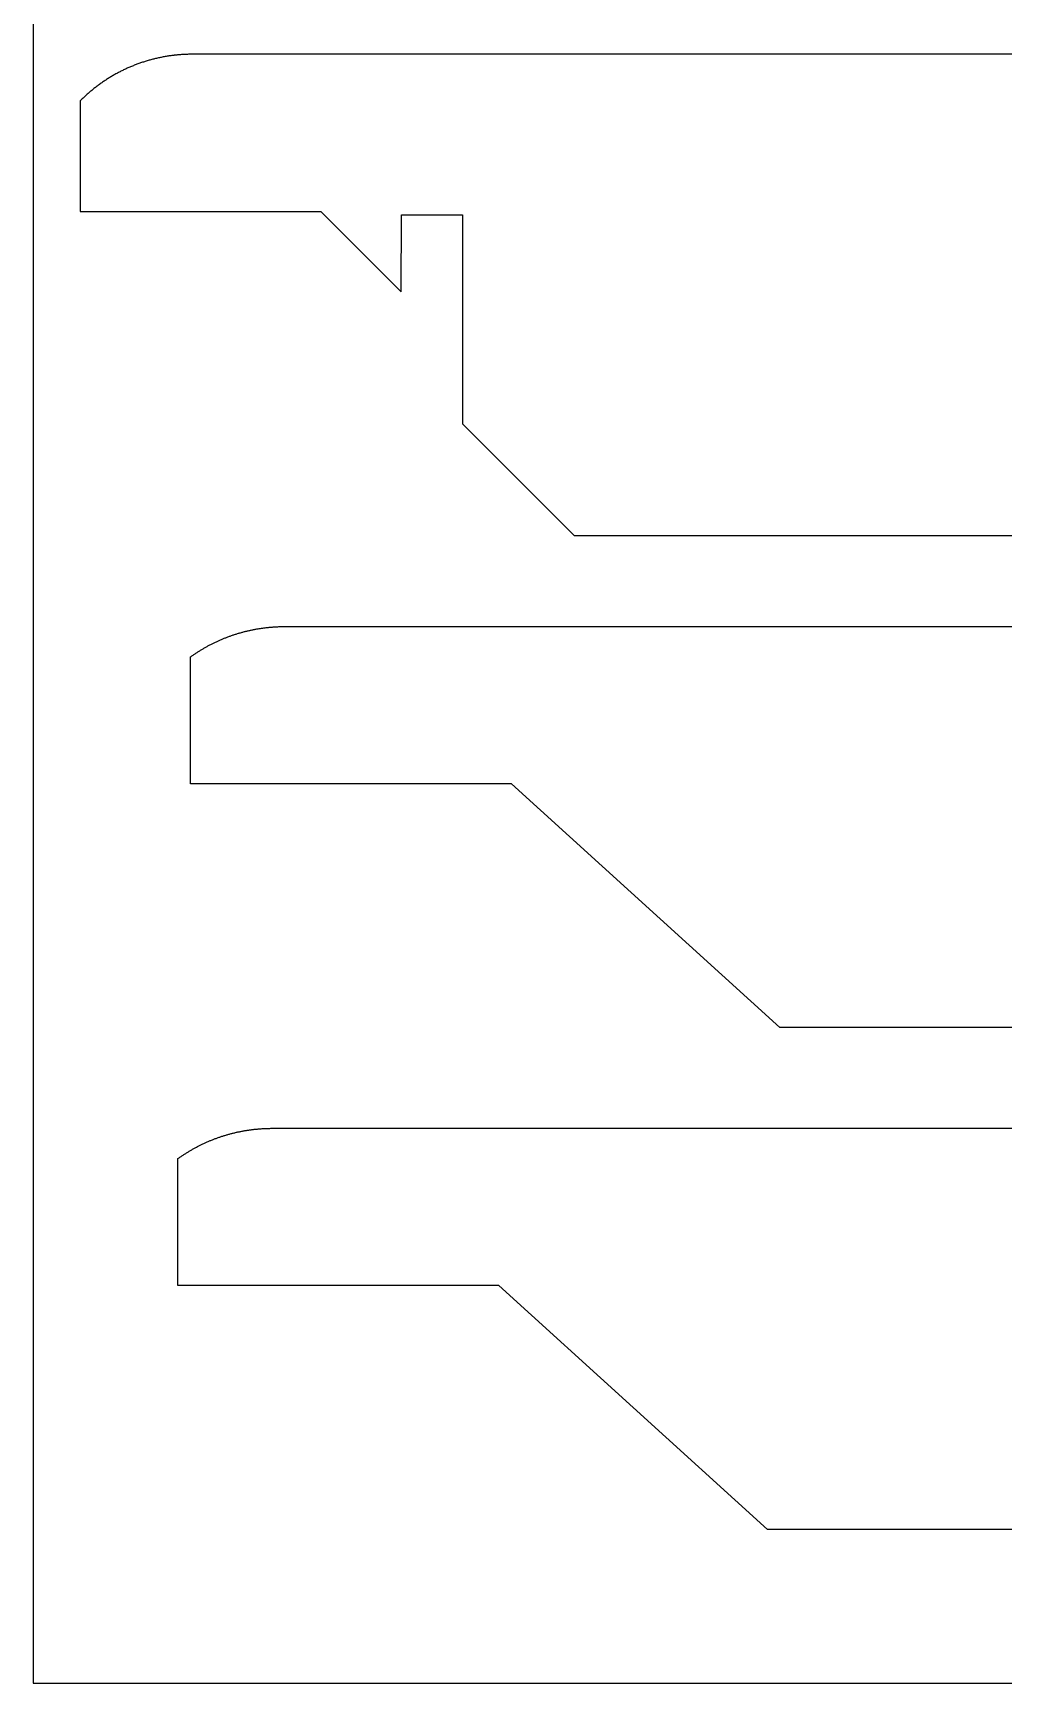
# Model space of a CAD drawing. Header units: inches. Extents: x -955 to -701, y -2062 to -1714.
# Drawn here: x -905.66 to -899.61, y -2004.53 to -1994.24 of the extents above; entities that cross this region are included whole.
import ezdxf

# ---------------------------------------------------------------- set-up
doc = ezdxf.new("R2010")
doc.units = ezdxf.units.IN
doc.header["$LTSCALE"] = 0.1
doc.header["$MEASUREMENT"] = 0
doc.layers.add('pic', color=1, linetype='Continuous')

msp = doc.modelspace()

# ---------------------------------------------------------------- linework, layer by layer
at = {"color": 7, "linetype": 'Continuous', "lineweight": 25}
for points in [[(-838.87302, -1994.37555), (-904.66753, -1994.37555), (-904.67364, -1994.37557), (-904.67975, -1994.37562), (-904.68586, -1994.37572), (-904.69197, -1994.37585), (-904.69807, -1994.37602), (-904.70418, -1994.37623), (-904.71029, -1994.37647), (-904.71639, -1994.37676), (-904.7225, -1994.37708), (-904.7286, -1994.37744), (-904.7347, -1994.37784), (-904.7408, -1994.37827), (-904.74689, -1994.37874), (-904.75298, -1994.37925), (-904.75907, -1994.3798), (-904.76515, -1994.38039), (-904.77122, -1994.38101), (-904.7773, -1994.38167), (-904.78033, -1994.38201), (-904.78332, -1994.38236), (-904.78931, -1994.38309), (-904.7953, -1994.38386), (-904.80129, -1994.38466), (-904.80727, -1994.3855), (-904.81325, -1994.38638), (-904.81923, -1994.38729), (-904.8252, -1994.38825), (-904.83117, -1994.38924), (-904.83714, -1994.39026), (-904.8431, -1994.39133), (-904.84906, -1994.39243), (-904.85501, -1994.39357), (-904.86096, -1994.39474), (-904.8669, -1994.39596), (-904.87283, -1994.3972), (-904.87876, -1994.39849), (-904.88468, -1994.39981), (-904.8906, -1994.40117), (-904.8965, -1994.40256), (-904.9024, -1994.40399), (-904.90829, -1994.40546), (-904.91418, -1994.40696), (-904.92005, -1994.4085), (-904.92592, -1994.41007), (-904.93177, -1994.41168), (-904.93762, -1994.41333), (-904.94346, -1994.41501), (-904.94928, -1994.41673), (-904.9551, -1994.41848), (-904.9609, -1994.42026), (-904.96669, -1994.42209), (-904.97248, -1994.42394), (-904.97825, -1994.42584), (-904.984, -1994.42776), (-904.98975, -1994.42972), (-904.99548, -1994.43172), (-905.0012, -1994.43375), (-905.0069, -1994.43582), (-905.01259, -1994.43792), (-905.01827, -1994.44005), (-905.02393, -1994.44222), (-905.02958, -1994.44442), (-905.03521, -1994.44666), (-905.04082, -1994.44893), (-905.04642, -1994.45123), (-905.05201, -1994.45357), (-905.05757, -1994.45594), (-905.06312, -1994.45834), (-905.06866, -1994.46078), (-905.07417, -1994.46325), (-905.07967, -1994.46576), (-905.08515, -1994.4683), (-905.09061, -1994.47087), (-905.09605, -1994.47347), (-905.10148, -1994.47611), (-905.10689, -1994.47878), (-905.11228, -1994.48149), (-905.11767, -1994.48423), (-905.12303, -1994.48701), (-905.12838, -1994.48982), (-905.13372, -1994.49267), (-905.13904, -1994.49555), (-905.14434, -1994.49846), (-905.14963, -1994.50141), (-905.1549, -1994.50439), (-905.16016, -1994.50741), (-905.16539, -1994.51046), (-905.17061, -1994.51354), (-905.17582, -1994.51666), (-905.181, -1994.5198), (-905.18617, -1994.52298), (-905.19132, -1994.52619), (-905.19644, -1994.52944), (-905.20155, -1994.53271), (-905.20665, -1994.53602), (-905.21172, -1994.53936), (-905.21677, -1994.54273), (-905.2218, -1994.54613), (-905.22681, -1994.54956), (-905.2318, -1994.55302), (-905.23677, -1994.55651), (-905.24171, -1994.56004), (-905.24664, -1994.56359), (-905.25154, -1994.56717), (-905.25643, -1994.57079), (-905.26128, -1994.57443), (-905.26612, -1994.5781), (-905.27093, -1994.5818), (-905.27573, -1994.58553), (-905.28049, -1994.58928), (-905.28523, -1994.59307), (-905.28995, -1994.59689), (-905.29465, -1994.60073), (-905.29932, -1994.6046), (-905.30396, -1994.6085), (-905.30858, -1994.61242), (-905.31318, -1994.61637), (-905.31774, -1994.62035), (-905.32229, -1994.62436), (-905.3268, -1994.62839), (-905.33129, -1994.63245), (-905.33575, -1994.63654), (-905.34019, -1994.64065), (-905.3446, -1994.64479), (-905.34898, -1994.64895), (-905.35333, -1994.65314), (-905.35765, -1994.65736), (-905.36195, -1994.6616), (-905.36621, -1994.66586), (-905.36621, -1995.35557), (-903.86621, -1995.35557), (-903.36621, -1995.85557), (-903.36403, -1995.37555), (-902.98452, -1995.37555), (-902.98452, -1996.67902), (-902.28799, -1997.37555), (-892.98452, -1997.37555)], [(-894.30873, -2000.44203), (-901.00533, -2000.44203), (-902.67828, -1998.92202), (-904.67828, -1998.92202), (-904.67828, -1998.13081), (-904.67432, -1998.12796), (-904.67034, -1998.12514), (-904.66635, -1998.12233), (-904.66234, -1998.11955), (-904.65831, -1998.11678), (-904.65428, -1998.11404), (-904.65022, -1998.11131), (-904.64615, -1998.1086), (-904.64207, -1998.10591), (-904.63797, -1998.10324), (-904.63386, -1998.10059), (-904.62973, -1998.09796), (-904.62559, -1998.09535), (-904.62143, -1998.09277), (-904.61727, -1998.0902), (-904.61308, -1998.08765), (-904.60889, -1998.08512), (-904.60468, -1998.08261), (-904.60045, -1998.08012), (-904.59622, -1998.07765), (-904.59197, -1998.0752), (-904.58771, -1998.07277), (-904.58344, -1998.07037), (-904.57915, -1998.06798), (-904.57485, -1998.06561), (-904.57054, -1998.06327), (-904.56622, -1998.06094), (-904.56189, -1998.05864), (-904.55754, -1998.05636), (-904.55318, -1998.0541), (-904.54882, -1998.05186), (-904.54444, -1998.04964), (-904.54005, -1998.04744), (-904.53565, -1998.04526), (-904.53124, -1998.04311), (-904.52681, -1998.04097), (-904.52238, -1998.03886), (-904.51794, -1998.03677), (-904.51349, -1998.0347), (-904.50903, -1998.03265), (-904.50456, -1998.03063), (-904.50007, -1998.02862), (-904.49558, -1998.02664), (-904.49109, -1998.02468), (-904.48658, -1998.02275), (-904.48206, -1998.02083), (-904.47754, -1998.01894), (-904.473, -1998.01707), (-904.46846, -1998.01522), (-904.46391, -1998.01339), (-904.45935, -1998.01159), (-904.45478, -1998.00981), (-904.45021, -1998.00805), (-904.44563, -1998.00631), (-904.44104, -1998.0046), (-904.43645, -1998.00291), (-904.43184, -1998.00124), (-904.42723, -1997.9996), (-904.42262, -1997.99798), (-904.41799, -1997.99638), (-904.41336, -1997.99481), (-904.40873, -1997.99326), (-904.40409, -1997.99173), (-904.39944, -1997.99022), (-904.39479, -1997.98874), (-904.39013, -1997.98729), (-904.38546, -1997.98585), (-904.38079, -1997.98444), (-904.37612, -1997.98306), (-904.37142, -1997.98169), (-904.36671, -1997.98034), (-904.36199, -1997.97902), (-904.35727, -1997.97772), (-904.35254, -1997.97644), (-904.3478, -1997.97519), (-904.34305, -1997.97396), (-904.3383, -1997.97275), (-904.33354, -1997.97157), (-904.32877, -1997.97041), (-904.32399, -1997.96927), (-904.31921, -1997.96815), (-904.31443, -1997.96706), (-904.30963, -1997.96599), (-904.30483, -1997.96494), (-904.30003, -1997.96392), (-904.29521, -1997.96292), (-904.2904, -1997.96194), (-904.28558, -1997.96098), (-904.28075, -1997.96005), (-904.27592, -1997.95915), (-904.27108, -1997.95826), (-904.26624, -1997.9574), (-904.26139, -1997.95656), (-904.25654, -1997.95575), (-904.25169, -1997.95496), (-904.24683, -1997.95419), (-904.24196, -1997.95344), (-904.2371, -1997.95272), (-904.23223, -1997.95202), (-904.22736, -1997.95135), (-904.22248, -1997.9507), (-904.2176, -1997.95007), (-904.21272, -1997.94946), (-904.20784, -1997.94888), (-904.20295, -1997.94833), (-904.19806, -1997.94779), (-904.19317, -1997.94728), (-904.18828, -1997.94679), (-904.18338, -1997.94633), (-904.17849, -1997.94589), (-904.17359, -1997.94547), (-904.16869, -1997.94508), (-904.16379, -1997.94471), (-904.15889, -1997.94437), (-904.15399, -1997.94405), (-904.14909, -1997.94375), (-904.14418, -1997.94347), (-904.13928, -1997.94322), (-904.13438, -1997.943), (-904.12948, -1997.94279), (-904.12457, -1997.94262), (-904.11967, -1997.94246), (-904.11477, -1997.94233), (-904.10987, -1997.94222), (-904.10497, -1997.94214), (-904.10007, -1997.94208), (-904.09518, -1997.94204), (-904.09028, -1997.94203), (-842.0987, -1997.94203)], [(-894.30873, -2000.44203), (-901.00533, -2000.44203), (-902.67828, -1998.92202), (-904.67828, -1998.92202), (-904.67828, -1998.13081), (-904.67432, -1998.12796), (-904.67034, -1998.12514), (-904.66635, -1998.12233), (-904.66234, -1998.11955), (-904.65831, -1998.11678), (-904.65428, -1998.11404), (-904.65022, -1998.11131), (-904.64615, -1998.1086), (-904.64207, -1998.10591), (-904.63797, -1998.10324), (-904.63386, -1998.10059), (-904.62973, -1998.09796), (-904.62559, -1998.09535), (-904.62143, -1998.09277), (-904.61727, -1998.0902), (-904.61308, -1998.08765), (-904.60889, -1998.08512), (-904.60468, -1998.08261), (-904.60045, -1998.08012), (-904.59622, -1998.07765), (-904.59197, -1998.0752), (-904.58771, -1998.07277), (-904.58344, -1998.07037), (-904.57915, -1998.06798), (-904.57485, -1998.06561), (-904.57054, -1998.06327), (-904.56622, -1998.06094), (-904.56189, -1998.05864), (-904.55754, -1998.05636), (-904.55318, -1998.0541), (-904.54882, -1998.05186), (-904.54444, -1998.04964), (-904.54005, -1998.04744), (-904.53565, -1998.04526), (-904.53124, -1998.04311), (-904.52681, -1998.04097), (-904.52238, -1998.03886), (-904.51794, -1998.03677), (-904.51349, -1998.0347), (-904.50903, -1998.03265), (-904.50456, -1998.03063), (-904.50007, -1998.02862), (-904.49558, -1998.02664), (-904.49109, -1998.02468), (-904.48658, -1998.02275), (-904.48206, -1998.02083), (-904.47754, -1998.01894), (-904.473, -1998.01707), (-904.46846, -1998.01522), (-904.46391, -1998.01339), (-904.45935, -1998.01159), (-904.45478, -1998.00981), (-904.45021, -1998.00805), (-904.44563, -1998.00631), (-904.44104, -1998.0046), (-904.43645, -1998.00291), (-904.43184, -1998.00124), (-904.42723, -1997.9996), (-904.42262, -1997.99798), (-904.41799, -1997.99638), (-904.41336, -1997.99481), (-904.40873, -1997.99326), (-904.40409, -1997.99173), (-904.39944, -1997.99022), (-904.39479, -1997.98874), (-904.39013, -1997.98729), (-904.38546, -1997.98585), (-904.38079, -1997.98444), (-904.37612, -1997.98306), (-904.37142, -1997.98169), (-904.36671, -1997.98034), (-904.36199, -1997.97902), (-904.35727, -1997.97772), (-904.35254, -1997.97644), (-904.3478, -1997.97519), (-904.34305, -1997.97396), (-904.3383, -1997.97275), (-904.33354, -1997.97157), (-904.32877, -1997.97041), (-904.32399, -1997.96927), (-904.31921, -1997.96815), (-904.31443, -1997.96706), (-904.30963, -1997.96599), (-904.30483, -1997.96494), (-904.30003, -1997.96392), (-904.29521, -1997.96292), (-904.2904, -1997.96194), (-904.28558, -1997.96098), (-904.28075, -1997.96005), (-904.27592, -1997.95915), (-904.27108, -1997.95826), (-904.26624, -1997.9574), (-904.26139, -1997.95656), (-904.25654, -1997.95575), (-904.25169, -1997.95496), (-904.24683, -1997.95419), (-904.24196, -1997.95344), (-904.2371, -1997.95272), (-904.23223, -1997.95202), (-904.22736, -1997.95135), (-904.22248, -1997.9507), (-904.2176, -1997.95007), (-904.21272, -1997.94946), (-904.20784, -1997.94888), (-904.20295, -1997.94833), (-904.19806, -1997.94779), (-904.19317, -1997.94728), (-904.18828, -1997.94679), (-904.18338, -1997.94633), (-904.17849, -1997.94589), (-904.17359, -1997.94547), (-904.16869, -1997.94508), (-904.16379, -1997.94471), (-904.15889, -1997.94437), (-904.15399, -1997.94405), (-904.14909, -1997.94375), (-904.14418, -1997.94347), (-904.13928, -1997.94322), (-904.13438, -1997.943), (-904.12948, -1997.94279), (-904.12457, -1997.94262), (-904.11967, -1997.94246), (-904.11477, -1997.94233), (-904.10987, -1997.94222), (-904.10497, -1997.94214), (-904.10007, -1997.94208), (-904.09518, -1997.94204), (-904.09028, -1997.94203), (-842.0987, -1997.94203)], [(-894.38752, -2003.56935), (-901.08413, -2003.56935), (-902.75707, -2002.04933), (-904.75707, -2002.04933), (-904.75707, -2001.25812), (-904.75311, -2001.25528), (-904.74913, -2001.25245), (-904.74514, -2001.24965), (-904.74113, -2001.24686), (-904.73711, -2001.2441), (-904.73307, -2001.24135), (-904.72901, -2001.23862), (-904.72495, -2001.23592), (-904.72086, -2001.23323), (-904.71676, -2001.23056), (-904.71265, -2001.22791), (-904.70852, -2001.22528), (-904.70438, -2001.22267), (-904.70023, -2001.22008), (-904.69606, -2001.21751), (-904.69188, -2001.21496), (-904.68768, -2001.21243), (-904.68347, -2001.20992), (-904.67925, -2001.20743), (-904.67501, -2001.20497), (-904.67076, -2001.20252), (-904.6665, -2001.20009), (-904.66223, -2001.19768), (-904.65794, -2001.1953), (-904.65364, -2001.19293), (-904.64933, -2001.19058), (-904.64501, -2001.18826), (-904.64068, -2001.18596), (-904.63633, -2001.18367), (-904.63198, -2001.18141), (-904.62761, -2001.17917), (-904.62323, -2001.17695), (-904.61884, -2001.17475), (-904.61444, -2001.17258), (-904.61003, -2001.17042), (-904.60561, -2001.16829), (-904.60117, -2001.16618), (-904.59673, -2001.16409), (-904.59228, -2001.16202), (-904.58782, -2001.15997), (-904.58335, -2001.15794), (-904.57887, -2001.15594), (-904.57438, -2001.15396), (-904.56988, -2001.152), (-904.56537, -2001.15006), (-904.56085, -2001.14815), (-904.55633, -2001.14625), (-904.55179, -2001.14438), (-904.54725, -2001.14253), (-904.5427, -2001.14071), (-904.53814, -2001.1389), (-904.53358, -2001.13712), (-904.529, -2001.13537), (-904.52442, -2001.13363), (-904.51983, -2001.13192), (-904.51524, -2001.13023), (-904.51064, -2001.12856), (-904.50603, -2001.12692), (-904.50141, -2001.1253), (-904.49679, -2001.1237), (-904.49216, -2001.12212), (-904.48752, -2001.12057), (-904.48288, -2001.11905), (-904.47823, -2001.11754), (-904.47358, -2001.11606), (-904.46892, -2001.1146), (-904.46426, -2001.11317), (-904.45959, -2001.11176), (-904.45491, -2001.11037), (-904.45021, -2001.10901), (-904.4455, -2001.10766), (-904.44079, -2001.10634), (-904.43606, -2001.10504), (-904.43133, -2001.10376), (-904.42659, -2001.10251), (-904.42185, -2001.10128), (-904.41709, -2001.10007), (-904.41233, -2001.09888), (-904.40756, -2001.09772), (-904.40279, -2001.09658), (-904.39801, -2001.09547), (-904.39322, -2001.09437), (-904.38842, -2001.0933), (-904.38362, -2001.09226), (-904.37882, -2001.09123), (-904.37401, -2001.09023), (-904.36919, -2001.08926), (-904.36437, -2001.0883), (-904.35954, -2001.08737), (-904.35471, -2001.08646), (-904.34987, -2001.08558), (-904.34503, -2001.08472), (-904.34018, -2001.08388), (-904.33533, -2001.08306), (-904.33048, -2001.08227), (-904.32562, -2001.0815), (-904.32076, -2001.08076), (-904.31589, -2001.08004), (-904.31102, -2001.07934), (-904.30615, -2001.07866), (-904.30127, -2001.07801), (-904.29639, -2001.07738), (-904.29151, -2001.07678), (-904.28663, -2001.0762), (-904.28174, -2001.07564), (-904.27685, -2001.07511), (-904.27196, -2001.0746), (-904.26707, -2001.07411), (-904.26218, -2001.07365), (-904.25728, -2001.07321), (-904.25238, -2001.07279), (-904.24748, -2001.0724), (-904.24258, -2001.07203), (-904.23768, -2001.07168), (-904.23278, -2001.07136), (-904.22788, -2001.07106), (-904.22298, -2001.07079), (-904.21807, -2001.07054), (-904.21317, -2001.07031), (-904.20827, -2001.07011), (-904.20337, -2001.06993), (-904.19847, -2001.06978), (-904.19356, -2001.06965), (-904.18866, -2001.06954), (-904.18376, -2001.06945), (-904.17887, -2001.06939), (-904.17397, -2001.06936), (-904.16908, -2001.06935), (-842.1775, -2001.06935)]]:
    msp.add_lwpolyline(points, dxfattribs=at)
at = {"layer": 'pic', "color": 1}
msp.add_lwpolyline([(-905.6606, -2004.52627), (-792.1606, -2004.52627), (-792.1606, -1961.52627), (-905.6606, -1961.52627)], close=True, dxfattribs=at)

doc.saveas('drawing.dxf')
